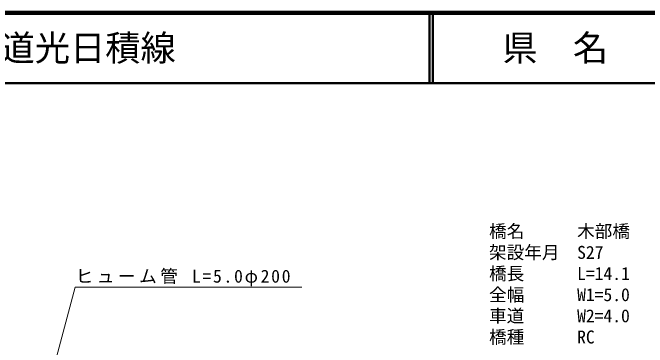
# Model space of a CAD drawing. Units: millimetres, scale not verified. Extents: x 40000 to 680000, y 20000 to 380000.
# Drawn here: x 238592 to 328686, y 332536 to 380000 of the extents above; entities that cross this region are included whole.
import ezdxf
from ezdxf.enums import TextEntityAlignment as Align

# ---------------------------------------------------------------- set-up
doc = ezdxf.new("R2010")
doc.units = ezdxf.units.MM
doc.header["$LTSCALE"] = 1000
for name, color, linetype, lineweight in [('M-STR-HTXT', 7, 'Continuous', 13), ('M-TTL', 2, 'Continuous', 140), ('M-TTL-LINE', 7, 'Continuous', 50)]:
    doc.layers.add(name, color=color, linetype=linetype, lineweight=lineweight)
doc.layers.add('M-TTL-TXT', color=7, linetype='Continuous')
doc.styles.add('ＭＳ ゴシック', font='')
doc.styles.get('ＭＳ ゴシック').set_extended_font_data('MS Gothic')

msp = doc.modelspace()

# ---------------------------------------------------------------- linework, layer by layer
at = {"layer": 'M-STR-HTXT'}
for p, q in [((239481, 311210), (247467, 341089)), ((247467, 341089), (279634, 341089))]:
    msp.add_line(p, q, dxfattribs=at)
at = {"layer": 'M-TTL'}
msp.add_line((680000, 380000), (40000, 380000), dxfattribs=at)
at = {"layer": 'M-TTL-LINE'}
for p, q in [((297750, 380000), (297750, 370000)), ((298250, 380000), (298250, 370000)), ((40000, 370000), (680000, 370000))]:
    msp.add_line(p, q, dxfattribs=at)

# ---------------------------------------------------------------- texts
at = {"layer": 'M-STR-HTXT', "style": 'ＭＳ ゴシック'}
for s, p in [('橋名\u3000\u3000\u3000木部橋', (306221, 347533)), ('架設年月\u3000S27', (306221, 344533)), ('橋長\u3000\u3000\u3000L=14.1', (306221, 341533)), ('全幅\u3000\u3000\u3000W1=5.0', (306221, 338533)), ('車道\u3000\u3000\u3000W2=4.0', (306221, 335533)), ('橋種\u3000\u3000\u3000RC', (306221, 332533))]:
    msp.add_text(s, height=1833, dxfattribs=at).set_placement(p, align=Align.BOTTOM_LEFT)
at = {"layer": 'M-STR-HTXT', "insert": (247539, 341208), "char_height": 1833, "attachment_point": 7, "style": 'ＭＳ ゴシック'}
msp.add_mtext('\\T1.2;ヒューム管\\~L=5.0φ200', dxfattribs=at)
at = {"layer": 'M-TTL-TXT', "style": 'ＭＳ ゴシック'}
msp.add_text('主要地方道光日積線', height=3666, dxfattribs=at).set_placement((216734, 375000), align=Align.MIDDLE_LEFT)
msp.add_text('県\u3000名', height=3666, dxfattribs=at).set_placement((315625, 375000), align=Align.MIDDLE_CENTER)

doc.saveas('drawing.dxf')
